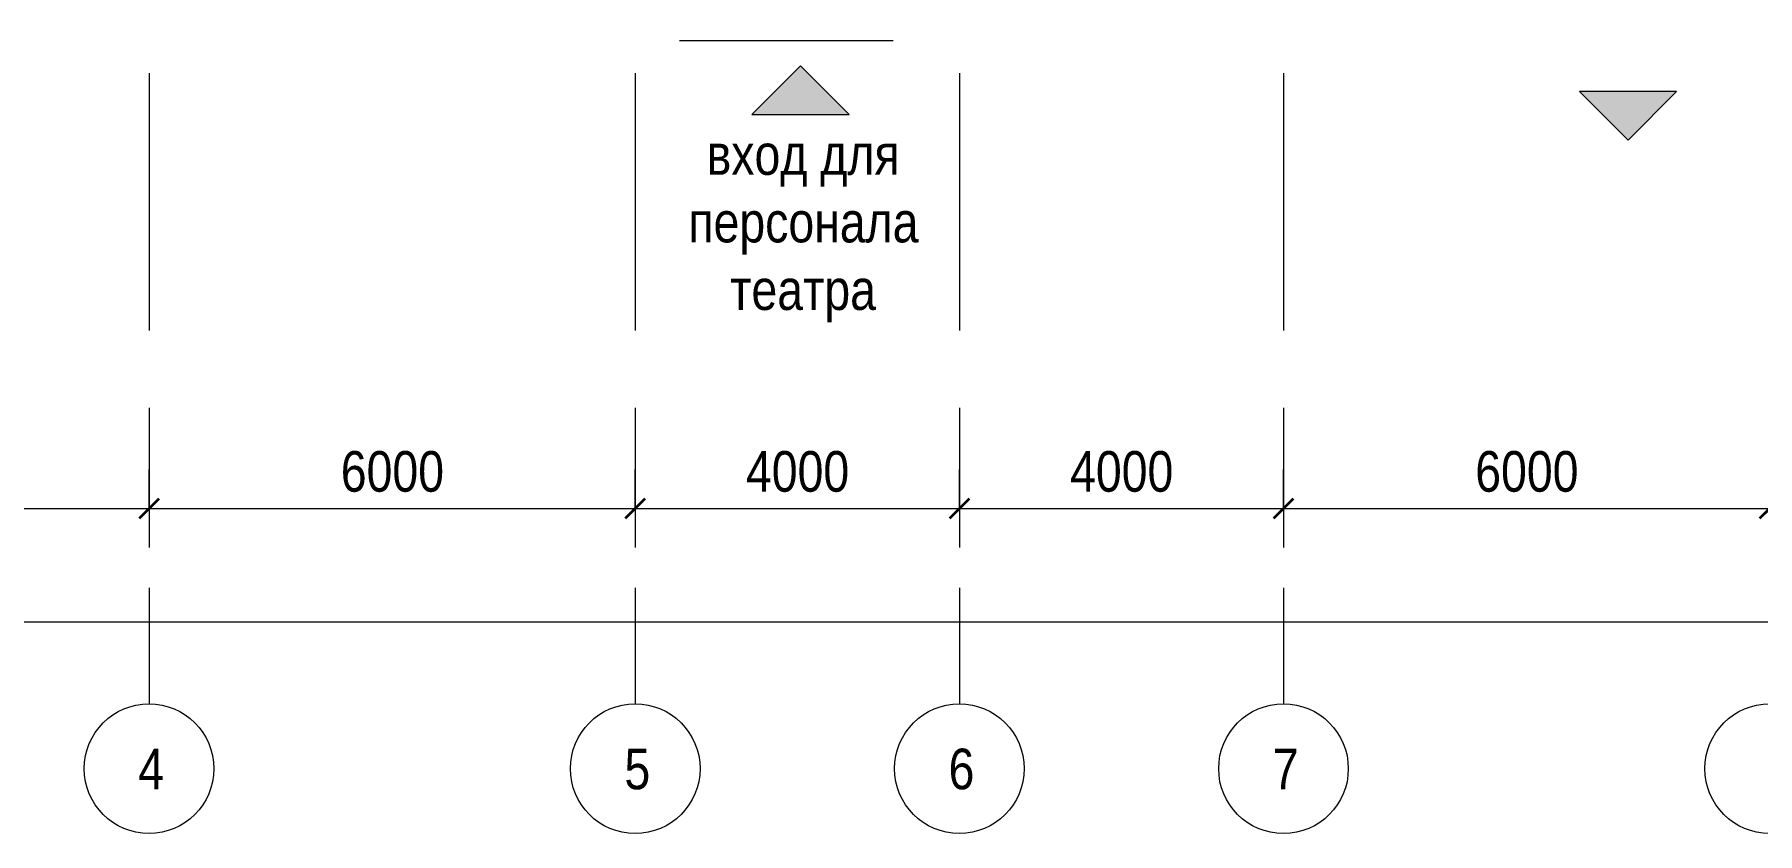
# Model space of a CAD drawing. Header units: millimetres. Extents: x 46431 to 216095, y -43515 to 31605.
# Drawn here: x 70518 to 91782, y -43334 to -33478 of the extents above; entities that cross this region are included whole.
import ezdxf

# ---------------------------------------------------------------- set-up
doc = ezdxf.new("R2010")
doc.units = ezdxf.units.MM
doc.linetypes.add('Осевые', pattern=[6350, 1270, -952.5, 3175, -952.5])
doc.layers.add('Линии-2', color=1, linetype='Continuous', lineweight=9, true_color=0xff0000)
doc.layers.add('Элементы узлов-2', color=1, linetype='Continuous', lineweight=9, true_color=0xff0000)
for name, color, linetype, lineweight in [('Оси', 7, 'Continuous', 9), ('Оси-1', 7, 'Continuous', 18), ('Оси-2', 7, 'Осевые', 9), ('Размеры', 7, 'Continuous', 9), ('Размеры-200', 7, 'Continuous', 9), ('Текстовые примечания', 7, 'Continuous', 9), ('Черная _1 сплошная', 7, 'Continuous', 9), ('Элементы узлов', 7, 'Continuous', 9)]:
    doc.layers.add(name, color=color, linetype=linetype, lineweight=lineweight)
doc.styles.add('Arial Narrow', font='Arial Narrow.ttf', dxfattribs={"height": 500})
doc.dimstyles.new('Диагональ_-_2_5_мм_Arial_narrow', dxfattribs={"dimscale": 304.8, "dimtxt": 511.715487, "dimasz": 0.787402, "dimexe": 1.574803, "dimexo": 0.0625, "dimgap": 0.19685, "dimtad": 1, "dimdec": 0, "dimzin": 0, "dimdsep": 46, "dimtxsty": 'Arial Narrow', "dimblk1": 'OBLIQUE', "dimblk2": 'OBLIQUE', "dimsah": 1, "dimcen": 0.09, "dimdle": 1.574803, "dimazin": 0, "dimtfac": 1, "dimtdec": 4, "dimtix": 1, "dimtmove": 1, "dimatfit": 3, "dimfxl": 1.574803, "dimfxlon": 1, "dimtvp": 1, "dimtolj": 1, "dimtzin": 0, "dimarcsym": 2})
doc.dimstyles.new('Диагональ_-_2_5_мм_Arial_narrow_1', dxfattribs={"dimscale": 304.8, "dimtxt": 511.715487, "dimasz": 0.787402, "dimexe": 1.574803, "dimexo": 0.0625, "dimgap": 0.19685, "dimtad": 1, "dimdec": 0, "dimzin": 0, "dimdsep": 46, "dimtxsty": 'Arial Narrow', "dimblk1": 'OBLIQUE', "dimblk2": 'OBLIQUE', "dimsah": 1, "dimcen": 0.09, "dimdle": 1.574803, "dimazin": 0, "dimtfac": 1, "dimtdec": 4, "dimtix": 1, "dimtmove": 0, "dimatfit": 3, "dimfxl": 1.574803, "dimfxlon": 1, "dimtvp": 1, "dimtolj": 1, "dimtzin": 0, "dimarcsym": 2})

# ---------------------------------------------------------------- blocks, each defined once
blk = doc.blocks.new('Ось сетки - По умолчанию 2-349628-План 1-го этажа на отм_ -6_000')
at = {"layer": 'Оси-1'}
blk.add_circle((0, 0), 4, dxfattribs=at)
blk = doc.blocks.new('DIMBLOCK1-План 1-го этажа на отм_ -6_000')
at = {"layer": 'Размеры-200', "lineweight": 35, "transparency": 16777216}
for points in [[(57332, -40724), (57452, -40604), (57212, -40844)], [(150172, -40724), (150292, -40604), (150052, -40844)]]:
    blk.add_hatch(color=256, dxfattribs=at).paths.add_polyline_path(points, flags=0)
at = {"layer": 'Размеры-200', "transparency": 16777216}
for p, q in [((57332, -40244), (57332, -41204)), ((57332, -40724), (57332, -40244)), ((150172, -40244), (150172, -41204)), ((150172, -40724), (150172, -40244)), ((56852, -40724), (150652, -40724)), ((102435, -40724), (104419, -40724)), ((104419, -40724), (103752, -40724))]:
    blk.add_line(p, q, dxfattribs=at)
at = {"layer": 'Размеры-200', "lineweight": 35, "transparency": 16777216}
for p, q in [((57452, -40604), (57212, -40844)), ((57332, -40724), (57452, -40604)), ((150292, -40604), (150052, -40844)), ((150172, -40724), (150292, -40604)), ((57212, -40844), (57332, -40724)), ((150052, -40844), (150172, -40724))]:
    blk.add_line(p, q, dxfattribs=at)
at = {"layer": 'Размеры-200', "color": 0, "transparency": 16777216, "insert": (102435, -40017), "char_height": 500, "width": 1900.66, "attachment_point": 1, "line_spacing_factor": 0.974696, "style": 'Arial Narrow'}
blk.add_mtext('92840', dxfattribs=at)
blk = doc.blocks.new('_Oblique')
at = {"color": 0, "linetype": 'ByBlock', "lineweight": -2}
blk.add_line((-0.5, -0.5), (0.5, 0.5), dxfattribs=at)
blk = doc.blocks.new('DIMBLOCK4-План 1-го этажа на отм_ -6_000')
at = {"layer": 'Размеры-200', "lineweight": 35, "transparency": 16777216}
for points in [[(65932, -39324), (66052, -39204), (65812, -39444)], [(71932, -39324), (72052, -39204), (71812, -39444)]]:
    blk.add_hatch(color=256, dxfattribs=at).paths.add_polyline_path(points, flags=0)
at = {"layer": 'Размеры-200', "transparency": 16777216}
for p, q in [((65932, -38844), (65932, -39804)), ((65932, -39324), (65932, -38844)), ((71932, -38844), (71932, -39804)), ((71932, -39324), (71932, -38844)), ((65932, -39324), (71932, -39324))]:
    blk.add_line(p, q, dxfattribs=at)
at = {"layer": 'Размеры-200', "lineweight": 35, "transparency": 16777216}
for p, q in [((66052, -39204), (65812, -39444)), ((65812, -39444), (65932, -39324)), ((65932, -39324), (66052, -39204)), ((72052, -39204), (71812, -39444)), ((71812, -39444), (71932, -39324)), ((71932, -39324), (72052, -39204))]:
    blk.add_line(p, q, dxfattribs=at)
at = {"layer": 'Размеры-200', "color": 0, "transparency": 16777216, "insert": (68298, -38617), "char_height": 500, "width": 1520.53, "attachment_point": 1, "line_spacing_factor": 0.974696, "style": 'Arial Narrow'}
blk.add_mtext('6000', dxfattribs=at)
blk = doc.blocks.new('DIMBLOCK5-План 1-го этажа на отм_ -6_000')
at = {"layer": 'Размеры-200', "lineweight": 35, "transparency": 16777216}
for points in [[(71932, -39324), (72052, -39204), (71812, -39444)], [(77932, -39324), (78052, -39204), (77812, -39444)]]:
    blk.add_hatch(color=256, dxfattribs=at).paths.add_polyline_path(points, flags=0)
at = {"layer": 'Размеры-200', "transparency": 16777216}
for p, q in [((71932, -38844), (71932, -39804)), ((71932, -39324), (71932, -38844)), ((77932, -38844), (77932, -39804)), ((77932, -39324), (77932, -38844)), ((71932, -39324), (77932, -39324))]:
    blk.add_line(p, q, dxfattribs=at)
at = {"layer": 'Размеры-200', "lineweight": 35, "transparency": 16777216}
for p, q in [((72052, -39204), (71812, -39444)), ((71812, -39444), (71932, -39324)), ((71932, -39324), (72052, -39204)), ((78052, -39204), (77812, -39444)), ((77812, -39444), (77932, -39324)), ((77932, -39324), (78052, -39204))]:
    blk.add_line(p, q, dxfattribs=at)
at = {"layer": 'Размеры-200', "color": 0, "transparency": 16777216, "insert": (74298, -38617), "char_height": 500, "width": 1520.53, "attachment_point": 1, "line_spacing_factor": 0.974696, "style": 'Arial Narrow'}
blk.add_mtext('6000', dxfattribs=at)
blk = doc.blocks.new('DIMBLOCK6-План 1-го этажа на отм_ -6_000')
at = {"layer": 'Размеры-200', "lineweight": 35, "transparency": 16777216}
for points in [[(77932, -39324), (78052, -39204), (77812, -39444)], [(81932, -39324), (82052, -39204), (81812, -39444)]]:
    blk.add_hatch(color=256, dxfattribs=at).paths.add_polyline_path(points, flags=0)
at = {"layer": 'Размеры-200', "transparency": 16777216}
for p, q in [((77932, -38844), (77932, -39804)), ((77932, -39324), (77932, -38844)), ((81932, -38844), (81932, -39804)), ((81932, -39324), (81932, -38844)), ((77932, -39324), (81932, -39324))]:
    blk.add_line(p, q, dxfattribs=at)
at = {"layer": 'Размеры-200', "lineweight": 35, "transparency": 16777216}
for p, q in [((78052, -39204), (77812, -39444)), ((77812, -39444), (77932, -39324)), ((77932, -39324), (78052, -39204)), ((82052, -39204), (81812, -39444)), ((81812, -39444), (81932, -39324)), ((81932, -39324), (82052, -39204))]:
    blk.add_line(p, q, dxfattribs=at)
at = {"layer": 'Размеры-200', "color": 0, "transparency": 16777216, "insert": (79298, -38617), "char_height": 500, "width": 1520.53, "attachment_point": 1, "line_spacing_factor": 0.974696, "style": 'Arial Narrow'}
blk.add_mtext('4000', dxfattribs=at)
blk = doc.blocks.new('DIMBLOCK7-План 1-го этажа на отм_ -6_000')
at = {"layer": 'Размеры-200', "lineweight": 35, "transparency": 16777216}
for points in [[(81932, -39324), (82052, -39204), (81812, -39444)], [(85932, -39324), (86052, -39204), (85812, -39444)]]:
    blk.add_hatch(color=256, dxfattribs=at).paths.add_polyline_path(points, flags=0)
at = {"layer": 'Размеры-200', "transparency": 16777216}
for p, q in [((81932, -38844), (81932, -39804)), ((81932, -39324), (81932, -38844)), ((85932, -38844), (85932, -39804)), ((85932, -39324), (85932, -38844)), ((81932, -39324), (85932, -39324))]:
    blk.add_line(p, q, dxfattribs=at)
at = {"layer": 'Размеры-200', "lineweight": 35, "transparency": 16777216}
for p, q in [((82052, -39204), (81812, -39444)), ((81812, -39444), (81932, -39324)), ((81932, -39324), (82052, -39204)), ((86052, -39204), (85812, -39444)), ((85812, -39444), (85932, -39324)), ((85932, -39324), (86052, -39204))]:
    blk.add_line(p, q, dxfattribs=at)
at = {"layer": 'Размеры-200', "color": 0, "transparency": 16777216, "insert": (83298, -38617), "char_height": 500, "width": 1520.53, "attachment_point": 1, "line_spacing_factor": 0.974696, "style": 'Arial Narrow'}
blk.add_mtext('4000', dxfattribs=at)
blk = doc.blocks.new('DIMBLOCK8-План 1-го этажа на отм_ -6_000')
at = {"layer": 'Размеры-200', "lineweight": 35, "transparency": 16777216}
for points in [[(85932, -39324), (86052, -39204), (85812, -39444)], [(91932, -39324), (92052, -39204), (91812, -39444)]]:
    blk.add_hatch(color=256, dxfattribs=at).paths.add_polyline_path(points, flags=0)
at = {"layer": 'Размеры-200', "transparency": 16777216}
for p, q in [((85932, -38844), (85932, -39804)), ((85932, -39324), (85932, -38844)), ((91932, -38844), (91932, -39804)), ((91932, -39324), (91932, -38844)), ((85932, -39324), (91932, -39324))]:
    blk.add_line(p, q, dxfattribs=at)
at = {"layer": 'Размеры-200', "lineweight": 35, "transparency": 16777216}
for p, q in [((86052, -39204), (85812, -39444)), ((85812, -39444), (85932, -39324)), ((85932, -39324), (86052, -39204)), ((92052, -39204), (91812, -39444)), ((91812, -39444), (91932, -39324)), ((91932, -39324), (92052, -39204))]:
    blk.add_line(p, q, dxfattribs=at)
at = {"layer": 'Размеры-200', "color": 0, "transparency": 16777216, "insert": (88298, -38617), "char_height": 500, "width": 1520.53, "attachment_point": 1, "line_spacing_factor": 0.974696, "style": 'Arial Narrow'}
blk.add_mtext('6000', dxfattribs=at)

msp = doc.modelspace()

# ---------------------------------------------------------------- hatches: boundary and pattern name
at = {"layer": 'Элементы узлов'}
msp.add_hatch(color=256, dxfattribs=at).paths.add_polyline_path([(79371.2, -34466.2), (80571.2, -34466.2), (79971.2, -33866.2), (79701.6, -34135.7)], flags=0)
at = {"layer": 'Элементы узлов-2'}
msp.add_hatch(color=256, dxfattribs=at).paths.add_polyline_path([(90183.5, -34782), (90783.5, -34182), (89583.5, -34182)], flags=0)

# ---------------------------------------------------------------- linework, layer by layer
at = {"layer": 'Линии-2'}
for p, q in [((89583.5, -34182), (90183.5, -34782)), ((90783.5, -34182), (89583.5, -34182)), ((90183.5, -34782), (90783.5, -34182))]:
    msp.add_line(p, q, dxfattribs=at)
at = {"layer": 'Оси-2'}
for p, q in [((71931.6, 25417.1), (71931.6, -41733.9)), ((77931.6, 25417.1), (77931.6, -41733.9)), ((81931.6, 25417.1), (81931.6, -41733.9)), ((85931.6, 25417.1), (85931.6, -41733.9))]:
    msp.add_line(p, q, dxfattribs=at)
at = {"layer": 'Черная _1 сплошная'}
for p, q in [((78476.6, -33552.9), (81116.6, -33552.9)), ((79971.2, -33866.2), (79371.2, -34466.2)), ((80571.2, -34466.2), (79971.2, -33866.2)), ((79371.2, -34466.2), (80571.2, -34466.2))]:
    msp.add_line(p, q, dxfattribs=at)

# ---------------------------------------------------------------- block references
at = {"layer": 'Оси-1', "xscale": 199.9999999999999, "yscale": 199.9999999999999, "zscale": 199.9999999999999, "rotation": 180}
for p in [(71931.6, -42533.9), (77931.6, -42533.9), (81931.6, -42533.9), (85931.6, -42533.9), (91931.6, -42533.9)]:
    msp.add_blockref('Ось сетки - По умолчанию 2-349628-План 1-го этажа на отм_ -6_000', p, dxfattribs=at)

# ---------------------------------------------------------------- texts
at = {"layer": 'Оси', "char_height": 500, "width": 384.81, "attachment_point": 1, "style": 'Arial Narrow'}
for s, insert in [('\\fArial Narrow|b0|i0|c204|p34|;4', (71798.4, -42287.8)), ('\\fArial Narrow|b0|i0|c204|p34|;5', (77798.4, -42287.8)), ('\\fArial Narrow|b0|i0|c204|p34|;6', (81798.4, -42287.8)), ('\\fArial Narrow|b0|i0|c204|p34|;7', (85798.4, -42287.8))]:
    msp.add_mtext(s, dxfattribs=dict(at, insert=insert))
at = {"layer": 'Текстовые примечания', "char_height": 500, "attachment_point": 1, "style": 'Arial Narrow'}
for s, insert, width in [('вход', (78812.9, -34708.9), 1507.172), ('\\fArial Narrow|b0|i0|c204|p34|; ', (80056.4, -34708.9), 192.405), ('для', (80215.2, -34708.9), 1186.497), ('\\fArial Narrow|b0|i0|c204|p34|; ', (81194.1, -34708.9), 192.405), ('персонала', (78588, -35542.3), 3447.256), ('\\fArial Narrow|b0|i0|c204|p34|; ', (81432.3, -35542.3), 192.405), ('театра', (79103.9, -36375.7), 2180.59)]:
    msp.add_mtext(s, dxfattribs=dict(at, insert=insert, width=width))

# ---------------------------------------------------------------- dimensions: what is measured, and where the dimension line sits
at = {"layer": 'Размеры'}
for base, p1, p2, override, picture, middle in [((71931.6, -39323.6), (65931.6, -38843.6), (71931.6, -38843.6), {"dimpost": '<>', "dimfxl": 6000}, 'DIMBLOCK4-План 1-го этажа на отм_ -6_000', (68931.6, -39008.3)), ((77931.6, -39323.6), (71931.6, -38843.6), (77931.6, -38843.6), {"dimpost": '<>', "dimfxl": 6000}, 'DIMBLOCK5-План 1-го этажа на отм_ -6_000', (74931.6, -39008.3)), ((81931.6, -39323.6), (77931.6, -38843.6), (81931.6, -38843.6), {"dimpost": '<>', "dimfxl": 4000}, 'DIMBLOCK6-План 1-го этажа на отм_ -6_000', (79931.6, -39008.3)), ((85931.6, -39323.6), (81931.6, -38843.6), (85931.6, -38843.6), {"dimpost": '<>', "dimfxl": 4000}, 'DIMBLOCK7-План 1-го этажа на отм_ -6_000', (83931.6, -39008.3)), ((91931.6, -39323.6), (85931.6, -38843.6), (91931.6, -38843.6), {"dimpost": '<>', "dimfxl": 6000}, 'DIMBLOCK8-План 1-го этажа на отм_ -6_000', (88931.6, -39008.3))]:
    dim = msp.add_linear_dim(base=base, p1=p1, p2=p2, dimstyle='Диагональ_-_2_5_мм_Arial_narrow_1', override=override, dxfattribs=at)
    dim.commit()
    dim.dimension.update_dxf_attribs({"geometry": picture, "text_midpoint": middle})
dim = msp.add_linear_dim(base=(150171.6, -40723.6), p1=(57331.6, -40243.6), p2=(150171.6, -40243.6), dimstyle='Диагональ_-_2_5_мм_Arial_narrow', override={"dimpost": '<>', "dimfxl": 92840}, dxfattribs=at)
dim.commit()
dim.dimension.update_dxf_attribs({"geometry": 'DIMBLOCK1-План 1-го этажа на отм_ -6_000', "text_midpoint": (103385.1, -40350.8), "dimtype": 160})

doc.saveas('drawing.dxf')
